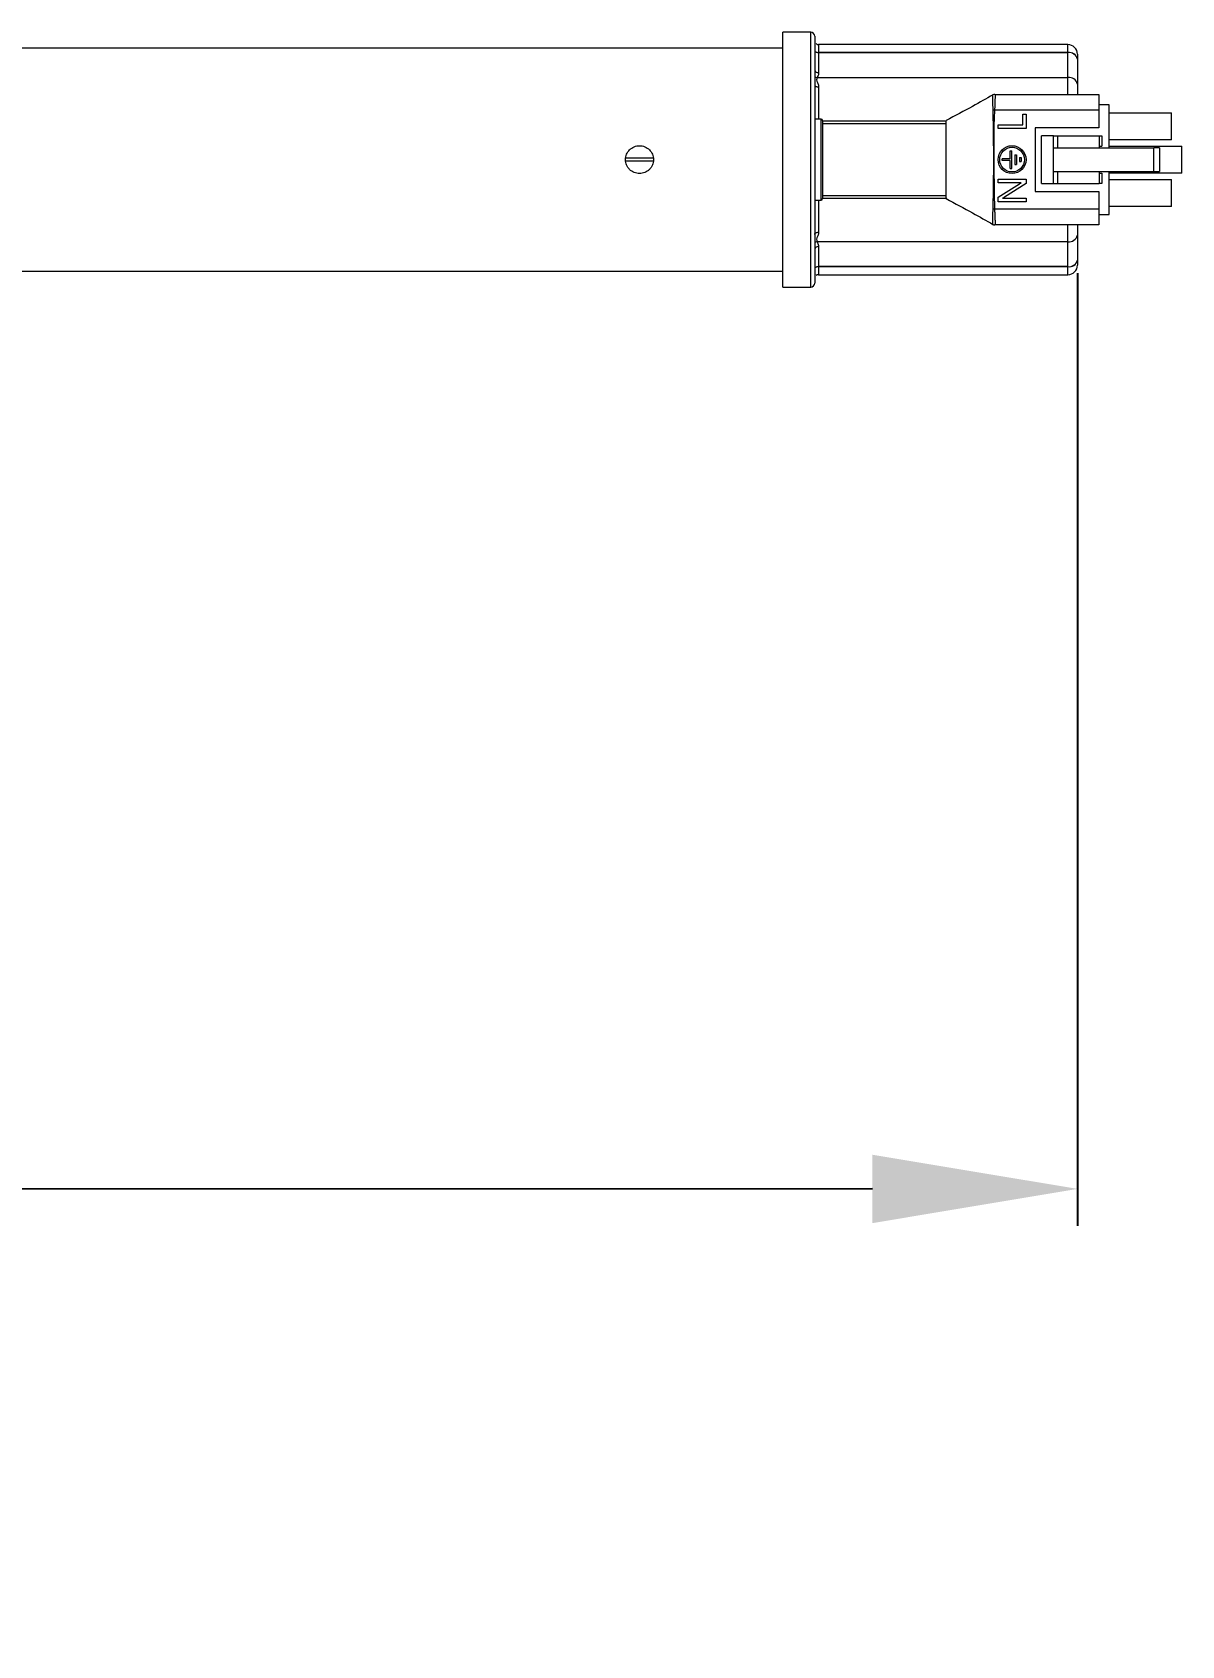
# Model space of a CAD drawing. Header units: inches. Extents: x -11 to 102, y -4 to 18.
# Drawn here: x 93.98 to 99.58, y -4.43 to 3.44 of the extents above; entities that cross this region are included whole.
import ezdxf

# ---------------------------------------------------------------- set-up
doc = ezdxf.new("R2010")
doc.units = ezdxf.units.IN
doc.header["$MEASUREMENT"] = 0
doc.layers.add('DIMENSIONS', color=1, linetype='Continuous')
doc.styles.get("Standard").update_dxf_attribs({"font": 'Arial.ttf'})
doc.dimstyles.new('Big 1IN', dxfattribs={"dimtxt": 1, "dimasz": 1, "dimexe": 0.18, "dimexo": 0.0625, "dimgap": 0.09, "dimtad": 0, "dimtih": 1, "dimtoh": 1, "dimdec": 5, "dimzin": 0, "dimdsep": 46, "dimlunit": 4, "dimtxsty": 'Standard', "dimcen": 0.5, "dimadec": 0, "dimazin": 0, "dimtfac": 1, "dimtdec": 5, "dimtofl": 0, "dimtmove": 0, "dimatfit": 3, "dimfxl": 1, "dimtolj": 1, "dimtzin": 0, "dimarcsym": 0})

# ---------------------------------------------------------------- blocks, each defined once
blk = doc.blocks.new('*D4')
at = {"layer": 'Defpoints', "color": 0, "transparency": 16777216}
for p in [(3.0898, 2.3075), (99.0741, 2.3256), (99.0749, -2.2004)]:
    blk.add_point(p, dxfattribs=at)
at = {"layer": 'DIMENSIONS', "color": 0, "lineweight": -2, "transparency": 16777216}
for p, q in [((3.0898, 2.245), (3.0907, -2.3985)), ((99.0741, 2.2631), (99.075, -2.3804)), ((98.0749, -2.2006), (55.3479, -2.2086)), ((4.0907, -2.2183), (46.8186, -2.2102))]:
    blk.add_line(p, q, dxfattribs=at)
at = {"layer": 'DIMENSIONS', "color": 0, "transparency": 16777216}
for points in [[(98.0749, -2.0339), (98.075, -2.3673), (99.0749, -2.2004)], [(4.0906, -2.0516), (4.0907, -2.3849), (3.0907, -2.2185)]]:
    blk.add_solid(points, dxfattribs=at)
at = {"layer": 'DIMENSIONS', "color": 0, "transparency": 16777216, "char_height": 1, "attachment_point": 5}
for s, insert in [('\\A1;7\'-11{\\H1x;\\S31/32;}"', (51.0833, -0.9432)), ('\\A1;[2438.00 mm]', (51.0833, -2.9359))]:
    blk.add_mtext(s, dxfattribs=dict(at, insert=insert))

msp = doc.modelspace()

# ---------------------------------------------------------------- linework, layer by layer
at = {"color": 7, "linetype": 'Continuous', "lineweight": 15}
for p, q in [((97.774299, 3.437075), (97.638501, 3.437075)), ((97.638501, 2.195491), (97.638501, 3.437075)), ((97.793699, 3.417675), (97.793699, 2.214891)), ((97.638501, 3.359476), (85.916932, 3.359476)), ((99.027523, 3.376978), (97.813098, 3.376978)), ((97.813098, 3.337932), (97.813098, 3.337777)), ((97.813098, 3.337932), (99.027523, 3.337932)), ((97.813098, 3.337777), (97.813098, 3.24043)), ((99.027523, 3.337777), (97.813098, 3.337777)), ((99.027523, 3.337777), (99.027523, 3.337932)), ((99.027523, 3.216263), (99.027523, 3.337777)), ((99.074082, 3.330418), (99.074082, 3.306991)), ((99.074082, 3.306991), (99.074082, 3.305906)), ((99.074082, 3.305906), (99.074082, 3.184393)), ((97.806045, 3.216263), (99.027523, 3.216263)), ((99.074082, 3.184393), (99.074082, 3.134439)), ((98.662155, 3.131793), (98.662318, 3.132034)), ((98.672132, 3.134439), (99.17884, 3.134439)), ((99.17884, 3.134439), (99.17884, 3.05684)), ((99.22928, 3.084), (99.17884, 3.084)), ((99.22928, 2.874482), (99.22928, 3.084)), ((97.824738, 3.014161), (97.793699, 3.014161)), ((97.832498, 3.006401), (97.832498, 2.626166)), ((98.43389, 2.990881), (97.832498, 2.990881)), ((98.43389, 2.626166), (98.43389, 3.006401)), ((99.17884, 3.05684), (98.669986, 3.05684)), ((98.808651, 2.986031), (98.808651, 3.037369)), ((98.808651, 3.037369), (98.823556, 3.037369)), ((98.823556, 3.037369), (98.823556, 2.967814)), ((99.17884, 3.05684), (99.17884, 2.971481)), ((99.22928, 3.0452), (99.531916, 3.0452)), ((99.531916, 2.913282), (99.531916, 3.0452)), ((98.687758, 2.986031), (98.808651, 2.986031)), ((98.687758, 2.967814), (98.687758, 2.986031)), ((98.823556, 2.967814), (98.687758, 2.967814)), ((99.17884, 2.971481), (98.868444, 2.971481)), ((98.868444, 2.971481), (98.868444, 2.661085)), ((98.957684, 2.932682), (98.899484, 2.932682)), ((98.899484, 2.699885), (98.899484, 2.932682)), ((98.957684, 2.699885), (98.957684, 2.932682)), ((98.957684, 2.932682), (98.977083, 2.932682)), ((98.977083, 2.932682), (98.977083, 2.874482)), ((98.977083, 2.932682), (99.180781, 2.932682)), ((99.180781, 2.932682), (99.180781, 2.874482)), ((99.180781, 2.932682), (99.19242, 2.932682)), ((99.19242, 2.932682), (99.19242, 2.882242)), ((99.531916, 2.913282), (99.22928, 2.913282)), ((98.745957, 2.820163), (98.745957, 2.858963)), ((98.745957, 2.858963), (98.753717, 2.858963)), ((98.753717, 2.773604), (98.753717, 2.858963)), ((98.769237, 2.839563), (98.769237, 2.793004)), ((98.769237, 2.839563), (98.776997, 2.839563)), ((98.776997, 2.839563), (98.776997, 2.793004)), ((98.957684, 2.874482), (99.446557, 2.874482)), ((99.180781, 2.882242), (99.19242, 2.882242)), ((99.22928, 2.882242), (99.582355, 2.882242)), ((99.446557, 2.758084), (99.446557, 2.874482)), ((99.473717, 2.874482), (99.446557, 2.874482)), ((99.473717, 2.874482), (99.473717, 2.758084)), ((99.582355, 2.750324), (99.582355, 2.882242)), ((98.745957, 2.820163), (98.707157, 2.820163)), ((98.707157, 2.812403), (98.707157, 2.820163)), ((98.745957, 2.812403), (98.707157, 2.812403)), ((98.745957, 2.773604), (98.745957, 2.812403)), ((98.745957, 2.773604), (98.753717, 2.773604)), ((98.769237, 2.793004), (98.776997, 2.793004)), ((98.792516, 2.825983), (98.800276, 2.825983)), ((98.792516, 2.825983), (98.792516, 2.806583)), ((98.792516, 2.806583), (98.800276, 2.806583)), ((98.800276, 2.825983), (98.800276, 2.806583)), ((98.957684, 2.758084), (99.446557, 2.758084)), ((98.977083, 2.758084), (98.977083, 2.699885)), ((99.180781, 2.758084), (99.180781, 2.699885)), ((99.22928, 2.548567), (99.22928, 2.758084)), ((99.446557, 2.758084), (99.473717, 2.758084)), ((98.687758, 2.702842), (98.687758, 2.721059)), ((98.687758, 2.721059), (98.823556, 2.721059)), ((98.780653, 2.702842), (98.687758, 2.702842)), ((98.687758, 2.633287), (98.79103, 2.6979)), ((98.823556, 2.699452), (98.718136, 2.632847)), ((98.800371, 2.70336), (98.800371, 2.703722)), ((98.823556, 2.721059), (98.823556, 2.699452)), ((98.899484, 2.699885), (98.957684, 2.699885)), ((98.957684, 2.699885), (98.977083, 2.699885)), ((98.977083, 2.699885), (99.180781, 2.699885)), ((99.180781, 2.750324), (99.19242, 2.750324)), ((99.19242, 2.699885), (99.180781, 2.699885)), ((99.19242, 2.750324), (99.19242, 2.699885)), ((99.582355, 2.750324), (99.22928, 2.750324)), ((99.22928, 2.719284), (99.531916, 2.719284)), ((99.531916, 2.587366), (99.531916, 2.719284)), ((97.793699, 2.618406), (97.824738, 2.618406)), ((97.832498, 2.641685), (98.43389, 2.641685)), ((98.687758, 2.610102), (98.687758, 2.633287)), ((98.823556, 2.610102), (98.687758, 2.610102)), ((98.709287, 2.628319), (98.709287, 2.627775)), ((98.72828, 2.628319), (98.823556, 2.628319)), ((98.823556, 2.628319), (98.823556, 2.610102)), ((98.868444, 2.661085), (99.17884, 2.661085)), ((99.17884, 2.661085), (99.17884, 2.575726)), ((98.669986, 2.575726), (99.17884, 2.575726)), ((99.17884, 2.575726), (99.17884, 2.498127)), ((99.17884, 2.548567), (99.22928, 2.548567)), ((99.531916, 2.587366), (99.22928, 2.587366)), ((99.17884, 2.498127), (98.672132, 2.498127)), ((99.074082, 2.498127), (99.074082, 2.448174)), ((99.074082, 2.448174), (99.074082, 2.32666)), ((99.027523, 2.416303), (97.806045, 2.416303)), ((97.813098, 2.392136), (97.813098, 2.29479)), ((99.027523, 2.29479), (99.027523, 2.416303)), ((97.813098, 2.29479), (99.027523, 2.29479)), ((97.813098, 2.29479), (97.813098, 2.294635)), ((99.027523, 2.294635), (97.813098, 2.294635)), ((99.027523, 2.294635), (99.027523, 2.29479)), ((99.074082, 2.32666), (99.074082, 2.325576)), ((99.074082, 2.325576), (99.074082, 2.302148)), ((85.916932, 2.27309), (97.638501, 2.27309)), ((97.813098, 2.255589), (99.027523, 2.255589)), ((97.638501, 2.195491), (97.774299, 2.195491))]:
    msp.add_line(p, q, dxfattribs=at)
at = {"color": 8, "linetype": 'Continuous', "lineweight": 15}
for p, q in [((97.774299, 2.195491), (97.774299, 3.437075)), ((97.813098, 3.376978), (97.813098, 3.337932)), ((99.027523, 3.337932), (99.027523, 3.376978)), ((97.813098, 3.170237), (97.813098, 3.014161)), ((99.027523, 3.134439), (99.027523, 3.216263)), ((97.824738, 2.618406), (97.824738, 3.014161)), ((98.43389, 3.003793), (97.832498, 3.003793)), ((97.006752, 2.823587), (96.873044, 2.823587)), ((97.007557, 2.80898), (96.873448, 2.80898)), ((97.813098, 2.618406), (97.813098, 2.462329)), ((97.832498, 2.628774), (98.438368, 2.628774)), ((98.662154, 2.500775), (98.662041, 2.500942)), ((99.027523, 2.416303), (99.027523, 2.498127)), ((97.813098, 2.294635), (97.813098, 2.255589)), ((99.027523, 2.255589), (99.027523, 2.294635))]:
    msp.add_line(p, q, dxfattribs=at)
at = {"color": 7, "linetype": 'Continuous', "lineweight": 15, "flags": 128}
for points in [[(97.793699, 3.18064), (97.794071, 3.178611), (97.795175, 3.176659), (97.796968, 3.174861), (97.79938, 3.173284), (97.80232, 3.171991), (97.805674, 3.171029), (97.809313, 3.170437), (97.813098, 3.170237)], [(98.669986, 3.05684), (98.669151, 3.056914), (98.668317, 3.056988), (98.667487, 3.057061), (98.666661, 3.057134), (98.665841, 3.057207), (98.665029, 3.057278), (98.664227, 3.057349), (98.663435, 3.057419)], [(98.669986, 2.575726), (98.669151, 2.575652), (98.668317, 2.575579), (98.667487, 2.575505), (98.666661, 2.575432), (98.665841, 2.57536), (98.665029, 2.575288), (98.664227, 2.575217), (98.663435, 2.575147)], [(97.793699, 2.451926), (97.794071, 2.453956), (97.795175, 2.455907), (97.796968, 2.457706), (97.79938, 2.459282), (97.80232, 2.460576), (97.805674, 2.461537), (97.809313, 2.462129), (97.813098, 2.462329)]]:
    msp.add_lwpolyline(points, dxfattribs=at)
at = {"color": 7, "linetype": 'Continuous', "lineweight": 15}
for radius in [0.067899, 0.060139]:
    msp.add_circle((98.755657, 2.816283), radius, dxfattribs=at)
for centre, radius, start, end in [((97.774299, 3.417675), 0.0194, 0, 90), ((97.813098, 3.396377), 0.0194, 229.1737211, 270), ((99.027522, 3.330418), 0.046559, 0, 90), ((99.034022, 3.297211), 0.041237, 13.7196529, 99.0677653), ((99.033708, 3.296869), 0.041373, 12.616744, 98.598435), ((97.810521, 3.257475), 0.017238, 192.6158631, 278.5991716), ((97.812594, 3.24442), 0.028908, 229.1843053, 256.9058626), ((99.033708, 3.175356), 0.041372, 12.6167204, 98.5985192), ((98.672132, 3.115065), 0.019374, 90.0010888, 121.5412851), ((97.824738, 3.006401), 0.00776, 0, 90), ((97.824738, 2.626166), 0.00776, 270, 0), ((98.672132, 2.517502), 0.019374, 238.4587149, 269.9989112), ((98.67182, 2.517526), 0.019399, 240.0225973, 268.2738528), ((98.671672, 2.517527), 0.0194, 241.1849276, 269.9989616), ((99.033708, 2.457211), 0.041372, 261.4014808, 347.3832796), ((97.812594, 2.388147), 0.028908, 103.0941374, 130.8156947), ((97.810521, 2.375092), 0.017238, 81.4008284, 167.3841369), ((99.027522, 2.302148), 0.046559, 270, 0), ((99.033708, 2.335697), 0.041373, 261.401565, 347.383256), ((99.034022, 2.335356), 0.041237, 260.9322347, 346.2803471), ((97.774299, 2.214891), 0.0194, 270, 0), ((97.813098, 2.236189), 0.0194, 90, 130.91972)]:
    msp.add_arc(centre, radius, start, end, dxfattribs=at)
for points, knots in [([(97.793699, 3.350944), (97.793709, 3.350629), (97.79374, 3.349657), (97.794284, 3.347231), (97.796331, 3.343823), (97.800749, 3.340483), (97.806554, 3.338213), (97.810917, 3.337922), (97.813098, 3.337777)], [0, 0, 0, 0, 0.04593443, 0.14142689, 0.3560966, 0.57073725, 0.78537286, 1, 1, 1, 1]), ([(97.793699, 3.350944), (97.793709, 3.350632), (97.79374, 3.349672), (97.794284, 3.347273), (97.796331, 3.343905), (97.800749, 3.340605), (97.806554, 3.338363), (97.810917, 3.338076), (97.813098, 3.337932)], [0, 0, 0, 0, 0.045933761, 0.141427105, 0.356096304, 0.570737422, 0.785372612, 1, 1, 1, 1]), ([(97.813098, 3.24043), (97.813097, 3.240245), (97.813057, 3.233676), (97.810155, 3.225521), (97.806754, 3.21786), (97.806045, 3.216263)], [0, 0, 0, 0, 0.022495014, 0.79622385, 1, 1, 1, 1]), ([(97.806045, 3.216263), (97.804477, 3.212399), (97.801219, 3.204366), (97.80778, 3.190574), (97.812626, 3.179289), (97.813018, 3.171778), (97.813098, 3.170237)], [0, 0, 0, 0, 0.26617827, 0.5534245, 0.90840947, 1, 1, 1, 1]), ([(98.661951, 3.131805), (98.629952, 3.11352), (98.560947, 3.074089), (98.478243, 3.03003), (98.43389, 3.006402)], [0, 0, 0, 0, 0.46371807, 1, 1, 1, 1]), ([(98.663435, 3.057419), (98.663001, 3.067343), (98.662204, 3.085561), (98.661809, 3.107775), (98.661734, 3.123058), (98.661798, 3.130292), (98.661948, 3.131259), (98.661998, 3.131577)], [0, 0, 0, 0, 0.25685128, 0.47152877, 0.68347515, 0.89575425, 1, 1, 1, 1]), ([(98.661998, 3.131577), (98.662019, 3.131593), (98.662041, 3.131609), (98.662041, 3.131624), (98.662041, 3.131624)], [0, 0, 0, 0, 0.99845078, 1, 1, 1, 1]), ([(98.672132, 3.134439), (98.672242, 3.134228), (98.672576, 3.133588), (98.672751, 3.126142), (98.672425, 3.109788), (98.671698, 3.086064), (98.670586, 3.067081), (98.669986, 3.05684)], [0, 0, 0, 0, 0.10499354, 0.31894936, 0.53308215, 0.74811941, 1, 1, 1, 1]), ([(98.66359, 3.055578), (98.66359, 3.055578), (98.66359, 3.056195), (98.663512, 3.056807), (98.663435, 3.057419)], [0, 0, 0, 0, 0.00125109, 1, 1, 1, 1]), ([(98.66359, 2.576989), (98.66359, 2.57699), (98.66359, 2.606631), (98.665416, 2.667559), (98.665866, 2.731729), (98.666074, 2.767664), (98.666125, 2.777924), (98.666236, 2.807486), (98.666208, 2.84494), (98.665761, 2.913958), (98.665203, 2.979768), (98.66359, 3.036261), (98.66359, 3.055577), (98.66359, 3.055578)], [0, 0, 0, 0, 0.00000483, 0.18578958, 0.38201976, 0.40220798, 0.41103184, 0.44632636, 0.58750189, 0.64578729, 0.87893217, 0.99999517, 1, 1, 1, 1]), ([(98.669986, 3.05684), (98.668437, 3.023764), (98.665337, 2.957566), (98.667699, 2.868782), (98.667113, 2.807487), (98.667251, 2.777928), (98.667453, 2.736378), (98.668138, 2.67038), (98.669399, 2.605799), (98.669986, 2.575726)], [0, 0, 0, 0, 0.20636841, 0.413019028, 0.553424634, 0.588525803, 0.5973011, 0.812475453, 1, 1, 1, 1]), ([(96.87221, 2.816283), (96.87221, 2.811793), (96.872651, 2.807378), (96.874379, 2.798695), (96.875686, 2.79438), (96.879096, 2.786159), (96.881182, 2.782261), (96.886109, 2.774884), (96.888974, 2.771394), (96.898361, 2.76201), (96.905929, 2.756952), (96.922265, 2.750177), (96.931206, 2.748389), (96.944505, 2.748382), (96.949008, 2.748823), (96.957719, 2.750557), (96.961954, 2.75184), (96.97018, 2.755243), (96.97415, 2.757367), (96.981503, 2.762279), (96.984934, 2.765087), (96.991271, 2.771419), (96.994078, 2.774843), (96.998995, 2.782191), (97.001124, 2.786162), (97.004533, 2.794381), (97.005819, 2.798613), (97.007561, 2.807321), (97.008007, 2.811825), (97.008012, 2.825124), (97.006233, 2.834066), (96.99947, 2.850414), (96.99442, 2.857984), (96.98504, 2.867382), (96.981552, 2.870251), (96.974183, 2.875181), (96.970287, 2.87727), (96.962068, 2.880688), (96.957756, 2.881998), (96.949076, 2.883733), (96.944661, 2.884178), (96.935681, 2.884186), (96.931266, 2.883749), (96.92258, 2.88203), (96.918264, 2.880726), (96.910041, 2.877324), (96.906141, 2.875242), (96.898757, 2.87032), (96.895266, 2.867458), (96.885874, 2.858081), (96.880809, 2.850517), (96.874019, 2.834187), (96.87221, 2.825264), (96.87221, 2.816283)], [0, 0, 0, 0, 0.03125, 0.03125, 0.0625, 0.0625, 0.09375, 0.09375, 0.125, 0.125, 0.1875, 0.1875, 0.25, 0.25, 0.28125, 0.28125, 0.3125, 0.3125, 0.34375, 0.34375, 0.375, 0.375, 0.40625, 0.40625, 0.4375, 0.4375, 0.46875, 0.46875, 0.5, 0.5, 0.5625, 0.5625, 0.625, 0.625, 0.65625, 0.65625, 0.6875, 0.6875, 0.71875, 0.71875, 0.75, 0.75, 0.78125, 0.78125, 0.8125, 0.8125, 0.84375, 0.84375, 0.875, 0.875, 0.9375, 0.9375, 1, 1, 1, 1]), ([(98.800371, 2.703722), (98.796697, 2.703407), (98.790136, 2.702845), (98.783551, 2.702843), (98.780653, 2.702842)], [0, 0, 0, 0, 0.559866, 1, 1, 1, 1]), ([(98.79103, 2.6979), (98.792735, 2.698985), (98.795781, 2.700923), (98.798969, 2.702615), (98.800371, 2.70336)], [0, 0, 0, 0, 0.56009436, 1, 1, 1, 1]), ([(98.43389, 2.626165), (98.478243, 2.602536), (98.560947, 2.558477), (98.629952, 2.519047), (98.661951, 2.500762)], [0, 0, 0, 0, 0.53628195, 1, 1, 1, 1]), ([(98.718136, 2.632847), (98.71654, 2.631892), (98.713689, 2.630186), (98.710632, 2.628889), (98.709287, 2.628319)], [0, 0, 0, 0, 0.55992209, 1, 1, 1, 1]), ([(98.709287, 2.627775), (98.712829, 2.627976), (98.719155, 2.628335), (98.725492, 2.628324), (98.72828, 2.628319)], [0, 0, 0, 0, 0.55993097, 1, 1, 1, 1]), ([(98.661998, 2.50099), (98.661898, 2.502012), (98.6617, 2.504053), (98.661764, 2.516593), (98.662011, 2.534868), (98.662479, 2.555479), (98.663159, 2.569471), (98.663435, 2.575147)], [0, 0, 0, 0, 0.21234914, 0.42405102, 0.63715056, 0.85280823, 1, 1, 1, 1]), ([(98.663435, 2.575147), (98.663512, 2.575759), (98.66359, 2.576372), (98.66359, 2.576988), (98.66359, 2.576989)], [0, 0, 0, 0, 0.99874891, 1, 1, 1, 1]), ([(98.669986, 2.575726), (98.670339, 2.569908), (98.671217, 2.555422), (98.672148, 2.533592), (98.672671, 2.513996), (98.672692, 2.500686), (98.672319, 2.49898), (98.672132, 2.498127)], [0, 0, 0, 0, 0.14382287, 0.35804356, 0.5718785, 0.78594819, 1, 1, 1, 1]), ([(97.813098, 2.462329), (97.813018, 2.460788), (97.812626, 2.453277), (97.80778, 2.441993), (97.801219, 2.4282), (97.804477, 2.420167), (97.806045, 2.416303)], [0, 0, 0, 0, 0.09159053, 0.4465755, 0.73382173, 1, 1, 1, 1]), ([(98.662041, 2.500942), (98.662041, 2.500942), (98.662041, 2.500958), (98.662019, 2.500974), (98.661998, 2.50099)], [0, 0, 0, 0, 0.00154922, 1, 1, 1, 1]), ([(98.662318, 2.500533), (98.662319, 2.500532), (98.662374, 2.500439), (98.662264, 2.500608), (98.662154, 2.500775)], [0, 0, 0, 0, 0.0106064, 1, 1, 1, 1]), ([(97.806045, 2.416303), (97.806774, 2.414707), (97.810351, 2.406876), (97.811881, 2.39867), (97.813098, 2.392136)], [0, 0, 0, 0, 0.20385025, 1, 1, 1, 1]), ([(97.813098, 2.29479), (97.810917, 2.294644), (97.806554, 2.294353), (97.800749, 2.292083), (97.796331, 2.288744), (97.794284, 2.285335), (97.79374, 2.282909), (97.793709, 2.281938), (97.793699, 2.281622)], [0, 0, 0, 0, 0.21462714, 0.42926275, 0.6439034, 0.85857311, 0.95406557, 1, 1, 1, 1]), ([(97.813098, 2.294635), (97.810917, 2.294491), (97.806554, 2.294203), (97.800749, 2.291962), (97.796331, 2.288662), (97.794284, 2.285293), (97.79374, 2.282895), (97.793709, 2.281934), (97.793699, 2.281622)], [0, 0, 0, 0, 0.21462739, 0.42926258, 0.6439037, 0.85857289, 0.95406624, 1, 1, 1, 1])]:
    msp.add_open_spline(points, degree=3, knots=knots, dxfattribs=at)
at = {"color": 8, "linetype": 'Continuous', "lineweight": 15}
msp.add_open_spline([(98.662041, 3.131624), (98.662041, 3.131624), (98.662041, 3.131624), (98.662098, 3.131709), (98.662155, 3.131793)], degree=3, knots=[0, 0, 0, 0, 0.00004914, 1, 1, 1, 1], dxfattribs=at)

# ---------------------------------------------------------------- dimensions: what is measured, and where the dimension line sits
at = {"layer": 'DIMENSIONS'}
dim = msp.add_linear_dim(base=(99.074933, -2.200405), p1=(3.08983, 2.307528), p2=(99.074082, 2.325576), angle=0.0107733, dimstyle='Big 1IN', override={"dimpost": '\\X'}, dxfattribs=at)
dim.commit()
dim.dimension.update_dxf_attribs({"geometry": '*D4', "text_midpoint": (51.083266, -2.209429), "dimtype": 161})

doc.saveas('drawing.dxf')
